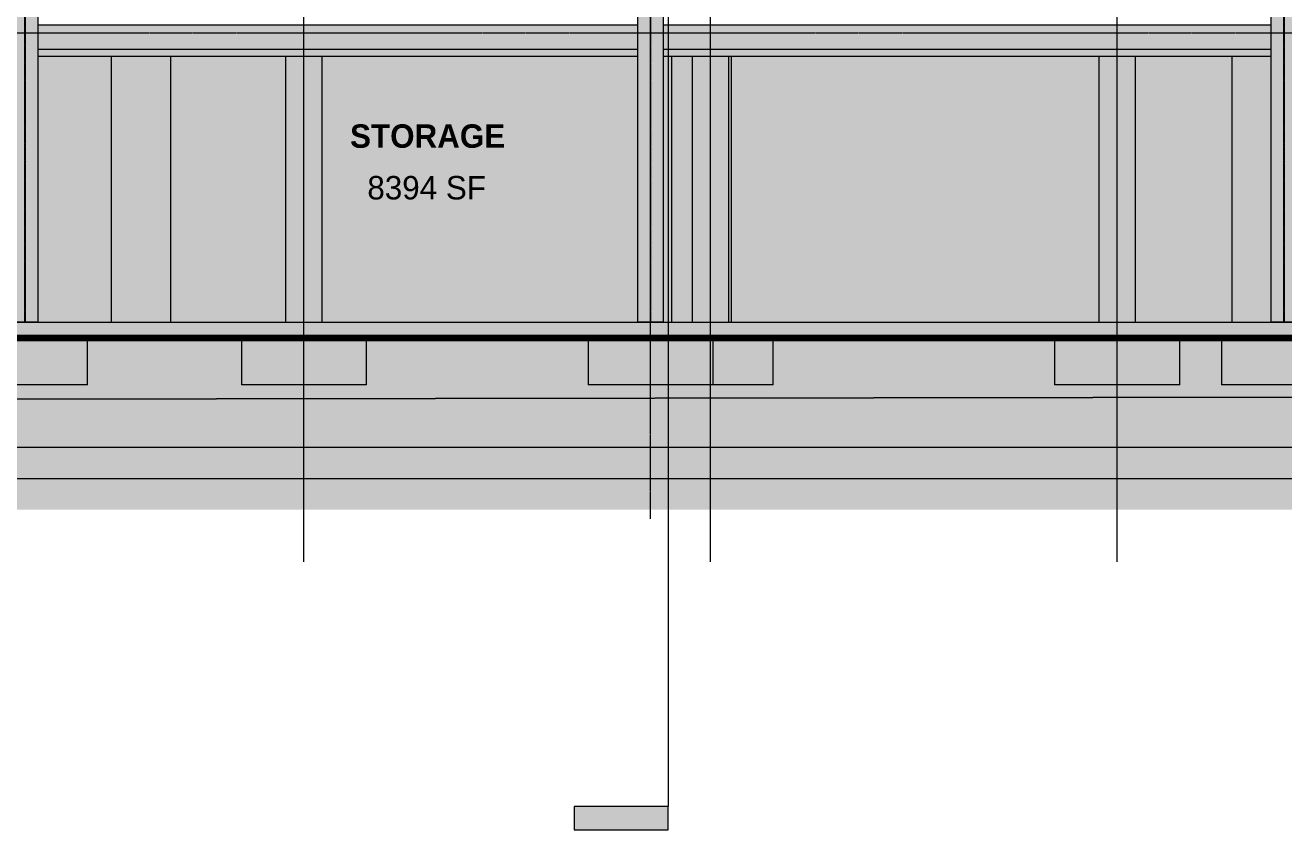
# Model space of a CAD drawing. Header units: inches. Extents: x 1352 to 4245, y -195 to 444.
# Drawn here: x 2302.3 to 2785.1, y -194.8 to 114 of the extents above; entities that cross this region are included whole.
import ezdxf

# ---------------------------------------------------------------- set-up
doc = ezdxf.new("R2010")
doc.units = ezdxf.units.IN
doc.header["$MEASUREMENT"] = 0
for name, pattern in [('Aligning Line 1_8_', [0.25, 0.125, -0.125]), ('Grid Line 1_2_', [0.875, 0.5, -0.125, 0.125, -0.125]), ('Hidden 1_8_', [0.1875, 0.125, -0.0625])]:
    doc.linetypes.add(name, pattern=pattern)
for name, color, linetype, lineweight in [('A-AREA-IDEN', 2, 'Continuous', 9), ('A-FLOR-LEVL-1', 51, 'Grid Line 1_2_', 9), ('A-WALL-1', 10, 'Continuous', 13), ('A-WALL-4', 163, 'Continuous', 13), ('A-WALL-PATT-2', 50, 'Continuous', 13), ('C-BLDG-PADS-1', 8, 'Continuous', 9), ('C-BLDG-PADS-2', 163, 'Continuous', 13), ('C-TOPO', 7, 'Continuous', 9), ('C-TOPO-2', 155, 'Continuous', 140), ('C-TOPO-3', 253, 'Continuous', 9), ('C-TOPO-4', 9, 'Continuous', 9), ('C-TOPO-5', 173, 'Continuous', 9), ('G-ANNO-SYMB', 111, 'Aligning Line 1_8_', 9), ('G-ANNO-SYMB-1', 111, 'Continuous', 9), ('S-BEAM-1', 173, 'Continuous', 9), ('S-BEAM-2', 50, 'Continuous', 9), ('S-COLS', 52, 'Continuous', 13), ('S-COLS-1', 10, 'Continuous', 13), ('S-COLS-2', 173, 'Continuous', 9), ('S-COLS-3', 52, 'Hidden 1_8_', 9), ('S-COLS-4', 52, 'Continuous', 9), ('S-FNDN-1', 50, 'Continuous', 13), ('S-FNDN-4', 254, 'Continuous', 13), ('S-GRID-1', 1, 'Grid Line 1_2_', 9)]:
    doc.layers.add(name, color=color, linetype=linetype, lineweight=lineweight)
doc.styles.add('Century Gothic_1', font='ufonts.com_century-gothic.ttf', dxfattribs={"height": 9})
doc.styles.add('Century Gothic_B', font='GOTHICB.TTF', dxfattribs={"height": 9})

# ---------------------------------------------------------------- blocks, each defined once
blk = doc.blocks.new('Conc Beam - Conc Beam-1196117-BUILDING SECTION - EAST_WEST - LOOKING SOUTH')
at = {"layer": 'S-BEAM-2'}
h = blk.add_hatch(color=256, dxfattribs=at)
h.paths.add_polyline_path([(3016.2, 104.67), (3016.2, 114), (2790.2, 114), (2790.2, 104.67), (2995.35, 104.67)], flags=0)
h.paths.add_polyline_path([(1943.16, 104.67), (2056.7, 104.67), (2056.7, 114), (1943.16, 114)], flags=0)
h.paths.add_polyline_path([(2780.2, 104.67), (2780.2, 114), (2547.2, 114), (2547.2, 104.67), (2744.51, 104.67)], flags=0)
h.paths.add_polyline_path([(2066.7, 104.67), (2297.2, 104.67), (2297.2, 114), (2066.7, 114)], flags=0)
h.paths.add_polyline_path([(2307.2, 104.67), (2537.2, 104.67), (2537.2, 114), (2307.2, 114)], flags=0)
h = blk.add_hatch(color=256, dxfattribs=at)
h.paths.add_polyline_path([(2537.2, 102), (2537.2, 104.67), (2307.2, 104.67), (2307.2, 102), (2535.48, 102)], flags=0)
h.paths.add_polyline_path([(1950.18, 102), (2056.7, 102), (2056.7, 104.67), (1943.16, 104.67), (1943.16, 102)], flags=0)
h.paths.add_polyline_path([(3016.2, 102), (3016.2, 104.67), (2790.2, 104.67), (2790.2, 102), (2995.35, 102)], flags=0)
h.paths.add_polyline_path([(2066.7, 102), (2297.2, 102), (2297.2, 104.67), (2066.7, 104.67)], flags=0)
h.paths.add_polyline_path([(2780.2, 102), (2780.2, 104.67), (2547.2, 104.67), (2547.2, 102), (2744.51, 102)], flags=0)
at = {"layer": 'S-BEAM-1'}
for p, q in [((2537.2, 114), (2307.2, 114)), ((2780.2, 114), (2547.2, 114)), ((2537.2, 104.67), (2307.2, 104.67)), ((2537.2, 102), (2307.2, 102)), ((2780.2, 104.67), (2547.2, 104.67)), ((2780.2, 102), (2547.2, 102))]:
    blk.add_line(p, q, dxfattribs=at)
blk = doc.blocks.new('W-Wide Flange-Column - W10X49-1384222-BUILDING SECTION - EAST_WEST - LOOKING SOUTH')
at = {"layer": 'S-COLS-3'}
for p, q in [((2302.05, 209.37), (2302.05, 0)), ((2302.36, 0), (2302.36, 209.37))]:
    blk.add_line(p, q, dxfattribs=at)
blk = doc.blocks.new('Section - 3_32_ x 3_8_-54337-BUILDING SECTION - EAST_WEST - LOOKING SOUTH')
at = {"layer": 'G-ANNO-SYMB-1'}
blk.add_hatch(color=256, dxfattribs=at).paths.add_polyline_path([(2512.89, -185.81), (2548.89, -185.81), (2548.89, -194.81), (2512.89, -194.81)], flags=0)
for p, q in [((2512.89, -185.81), (2512.89, -194.81)), ((2548.89, -185.81), (2512.89, -185.81)), ((2548.89, -194.81), (2548.89, -185.81)), ((2512.89, -194.81), (2548.89, -194.81))]:
    blk.add_line(p, q, dxfattribs=at)

msp = doc.modelspace()

# ---------------------------------------------------------------- hatches: boundary and pattern name
at = {"layer": 'A-WALL-1'}
for points in [[(2358.2, 0), (2358.2, 102), (2335.2, 102), (2335.2, 0)], [(2765.2, 0), (2780.2, 0), (2780.2, 102), (2765.2, 102), (2765.2, 6.15)]]:
    msp.add_hatch(color=256, dxfattribs=at).paths.add_polyline_path(points, flags=0)
h = msp.add_hatch(color=256, dxfattribs=at)
h.paths.add_polyline_path([(2550.2, 0), (2558.2, 0), (2558.2, 102), (2550.2, 102), (2550.2, 6.15)], flags=0)
h.paths.add_polyline_path([(2572.2, 0), (2573.2, 0), (2573.2, 102), (2572.2, 102), (2572.2, 6.15)], flags=0)
at = {"layer": 'A-WALL-PATT-2'}
h = msp.add_hatch(color=256, dxfattribs=at)
h.paths.add_polyline_path([(3201.2, -0.13), (3201.2, 0), (3049.33, 0), (3049.33, -0.13), (3120.77, -0.13)], flags=0)
h.paths.add_polyline_path([(1949.15, -0.13), (2090.2, -0.13), (2090.2, 102), (2066.7, 102), (2066.7, 0), (2056.7, 0), (2056.7, 102), (1949.39, 102), (1949.39, 0), (1946.2, 0), (1946.2, -0.13), (1949.15, -0.13)], flags=0)
h.paths.add_polyline_path([(3026.2, -0.13), (3026.33, -0.13), (3026.33, 0), (3026.2, 0)], flags=0)
h.paths.add_polyline_path([(2104.2, -0.13), (2246.2, -0.13), (2246.2, 102), (2143.2, 102), (2143.2, 0), (2120.2, 0), (2120.2, 102), (2104.2, 102), (2104.2, 6.15)], flags=0)
h.paths.add_polyline_path([(3016.2, -0.13), (3016.2, 100.18), (3014.35, 101.47), (3013.2, 102), (3003.2, 102), (3003.2, 0), (2980.2, 0), (2980.2, 102), (2884.2, 102), (2884.2, -0.13), (3003.2, -0.13)], flags=0)
h.paths.add_polyline_path([(2260.2, -0.13), (2402.2, -0.13), (2402.2, 102), (2358.2, 102), (2358.2, 0), (2335.2, 0), (2335.2, 102), (2307.2, 102), (2307.2, 0), (2297.2, 0), (2297.2, 102), (2260.2, 102), (2260.2, 70.16)], flags=0)
h.paths.add_polyline_path([(2788.2, -0.13), (2870.2, -0.13), (2870.2, 102), (2790.2, 102), (2790.2, 0), (2765.2, 0), (2765.2, 102), (2728.2, 102), (2728.2, -0.13), (2786.32, -0.13)], flags=0)
h.paths.add_polyline_path([(2416.2, -0.13), (2558.2, -0.13), (2558.2, 0), (2550.2, 0), (2550.2, 102), (2547.2, 102), (2547.2, 0), (2537.2, 0), (2537.2, 102), (2416.2, 102), (2416.2, 70.16)], flags=0)
h.paths.add_polyline_path([(2714.2, -0.13), (2714.2, 102), (2573.2, 102), (2573.2, 0), (2572.2, 0), (2572.2, -0.13), (2702.71, -0.13)], flags=0)
msp.add_hatch(color=256, dxfattribs=at).paths.add_polyline_path([(1946.2, -48), (3016.2, -48), (3016.2, -24), (2997.2, -24), (2997.2, -6.13), (2901.2, -6.13), (2901.2, -24), (2853.2, -24), (2853.2, -6.13), (2809.2, -6.13), (2809.2, -24), (2761.2, -24), (2761.2, -6.13), (2745.2, -6.13), (2745.2, -24), (2697.2, -24), (2697.2, -6.13), (2589.2, -6.13), (2589.2, -24), (2518.2, -24), (2518.2, -6.13), (2433.2, -6.13), (2433.2, -24), (2385.2, -24), (2385.2, -6.13), (2326.2, -6.13), (2326.2, -24), (2278.2, -24), (2278.2, -6.13), (2277.2, -6.13), (2277.2, -24), (2229.2, -24), (2229.2, -6.13), (2121.2, -6.13), (2121.2, -24), (2037.7, -24), (2037.7, -6.13), (1946.2, -6.13), (1946.2, -25.85)], flags=0)
h = msp.add_hatch(color=256, dxfattribs=at)
h.paths.add_polyline_path([(2997.2, -6.13), (2997.2, -6.13), (2995.35, -6.13)], flags=0)
h.paths.add_polyline_path([(2853.2, -6.13), (2853.2, -6.13), (2809.2, -6.13)], flags=0)
h.paths.add_polyline_path([(2761.2, -6.13), (2761.2, -6.13), (2745.2, -6.13)], flags=0)
h.paths.add_polyline_path([(2697.2, -6.13), (2697.2, -6.13), (2619.09, -6.13)], flags=0)
h.paths.add_polyline_path([(2518.2, -6.13), (2518.2, -6.13), (2451.86, -6.13)], flags=0)
at = {"layer": 'C-BLDG-PADS-1'}
h = msp.add_hatch(dxfattribs=at)
h.set_pattern_fill('FP_1', color=256, style=0, pattern_type=2)
h.set_pattern_definition([(50, (2839.34, 132.76), (27.5427, -2.40992), [2.88, -31.68]), (355, (2839.34, 132.76), (-5.32784, 28.88427), [2.304, -25.344]), (100.451, (2841.636, 132.558), (22.2153, 26.47393), [2.448, -26.924]), (46.184, (2839.34, 140.44), (40.9819, -6.3564), [4.32, -47.52]), (96.636, (2842.756, 139.91), (35.8907, 37.4062), [3.671, -40.386]), (351.184, (2839.34, 140.44), (35.891, 37.4062), [3.456, -38.016]), (21, (2843.18, 138.52), (22.92104, -15.46073), [2.88, -31.68]), (326, (2843.18, 138.52), (9.34353, 27.84574), [2.304, -25.344]), (71.451, (2845.09, 137.23), (32.26477, 12.3844), [2.448, -26.924]), (37.5, (2839.341, 132.759), (0.466855, 12.78271), [1.267, -23.77, 1.267, -24.461, -25.44]), (37.5, (2839.341, 132.759), (0.466855, 12.78271), [-50.765, 1.267, -24.173]), (7.5, (2839.341, 132.759), (10.10159, 15.14509), [1.267, -13.402, 1.267, -23.194, -9.696]), (7.5, (2839.341, 132.759), (10.10159, 15.14509), [-39.13, 1.267, -8.429]), (327.5, (2830.778, 132.759), (20.49916, -0.86578), [1.267, -8.333, 1.267, -28.685, -39.744]), (327.5, (2830.778, 132.759), (20.49916, -0.86578), [-39.552, 1.267, -38.477]), (317.5, (2826.938, 132.759), (22.39478, 3.8443), [1.267, -11.213, 1.267, -18.624, -28.224]), (317.5, (2826.938, 132.759), (22.39478, 3.8443), [-32.371, 1.267, -26.957])])
h.paths.add_polyline_path([(2368.25, -6.13), (3026.2, -6.13), (3026.2, -0.13), (1587.2, -0.13), (1587.2, -6.13), (2284.64, -6.13)], flags=0)
at = {"layer": 'C-TOPO-3'}
h = msp.add_hatch(dxfattribs=at)
h.set_pattern_fill('FP_2', color=256, style=0, pattern_type=2)
h.set_pattern_definition([(0, (2839.34, 132.76), (24, 24), [24, -24]), (0, (2839.34, 141.76), (24, 24), [24, -24]), (0, (2839.34, 150.76), (24, 24), [24, -24]), (90, (2842.34, 153.76), (-24, 24), [24, -24]), (90, (2851.34, 153.76), (-24, 24), [24, -24]), (90, (2860.34, 153.76), (-24, 24), [24, -24])])
h.paths.add_polyline_path([(2284.64, -72), (3026.2, -72), (3026.2, -60), (3003.2, -60), (3003.2, -48), (3016.2, -48), (3016.2, -6.13), (1587.2, -6.13), (1587.2, -48), (1599.64, -48), (1599.64, -60), (1587.2, -60), (1587.2, -72), (2117.41, -72)], flags=0)
at = {"layer": 'S-COLS'}
h = msp.add_hatch(color=256, dxfattribs=at)
h.paths.add_polyline_path([(2307.2, 0), (2307.2, 210), (2306.22, 210), (2306.22, 209.71), (2305.9, 209.37), (2298.5, 209.37), (2298.19, 209.71), (2298.18, 210), (2297.2, 210), (2297.2, 0)], flags=0)
h.paths.add_polyline_path([(2301.31, 209.86), (2301.63, 209.93), (2301.74, 210), (2301.28, 210), (2301.3, 209.88)], flags=0)
h.paths.add_polyline_path([(2303.1, 209.86), (2303.1, 210), (2302.67, 210), (2302.93, 209.88)], flags=0)
h = msp.add_hatch(color=256, dxfattribs=at)
h.paths.add_polyline_path([(2547.2, 0), (2547.2, 210), (2546.22, 210), (2546.22, 209.71), (2545.9, 209.37), (2538.5, 209.37), (2538.19, 209.71), (2538.18, 210), (2537.2, 210), (2537.2, 0)], flags=0)
h.paths.add_polyline_path([(2541.31, 209.86), (2541.63, 209.93), (2541.74, 210), (2541.28, 210), (2541.3, 209.88)], flags=0)
h.paths.add_polyline_path([(2543.1, 209.86), (2543.1, 210), (2542.67, 210), (2542.93, 209.88)], flags=0)
h = msp.add_hatch(color=256, dxfattribs=at)
h.paths.add_polyline_path([(2780.2, 0), (2790.2, 0), (2790.2, 210), (2789.22, 210), (2789.22, 209.71), (2788.9, 209.37), (2781.5, 209.37), (2781.19, 209.71), (2781.18, 210), (2780.2, 210), (2780.2, 6.15)], flags=0)
h.paths.add_polyline_path([(2784.31, 209.86), (2784.63, 209.93), (2784.74, 210), (2784.28, 210), (2784.3, 209.88)], flags=0)
h.paths.add_polyline_path([(2786.1, 209.86), (2786.1, 210), (2785.67, 210), (2785.93, 209.88)], flags=0)
at = {"layer": 'S-COLS-1'}
for points in [[(2402.44, -0.13), (2416.2, -0.13), (2416.2, 102), (2402.2, 102), (2402.22, -0.13)], [(2572.19, -0.13), (2572.2, -0.13), (2572.2, 102), (2558.2, 102), (2558.22, -0.13), (2571.96, -0.13)], [(2714.44, -0.13), (2728.2, -0.13), (2728.2, 102), (2714.2, 102), (2714.22, -0.13)]]:
    msp.add_hatch(color=256, dxfattribs=at).paths.add_polyline_path(points, flags=0)
at = {"layer": 'S-FNDN-1'}
for points in [[(2326.2, -24), (2326.2, -6.13), (2278.2, -6.13), (2278.2, -24), (2284.64, -24)], [(2433.2, -24), (2433.2, -6.13), (2385.2, -6.13), (2385.2, -24)], [(2433.2, -6.13), (2433.2, -6.13), (2385.2, -6.13)], [(2566.2, -24), (2566.2, -6.13), (2518.2, -6.13), (2518.2, -24), (2556.38, -24)], [(2577.29, -24), (2589.2, -24), (2589.2, -6.13), (2566.2, -6.13), (2566.2, -24)], [(2745.2, -24), (2745.2, -6.13), (2697.2, -6.13), (2697.2, -24), (2744.51, -24)], [(2786.32, -24), (2809.2, -24), (2809.2, -6.13), (2761.2, -6.13), (2761.2, -24), (2784.33, -24)], [(1960.39, -60), (3003.2, -60), (3003.2, -48), (1960.39, -48), (1960.39, -57.85)]]:
    msp.add_hatch(color=256, dxfattribs=at).paths.add_polyline_path(points, flags=0)

# ---------------------------------------------------------------- linework, layer by layer
at = {"layer": 'A-FLOR-LEVL-1'}
for p, q in [((1351.78, 111), (4220.89, 111)), ((1351.78, 0), (4220.89, 0))]:
    msp.add_line(p, q, dxfattribs=at)
at = {"layer": 'A-WALL-4'}
for p, q in [((2335.2, 102), (2335.2, 0)), ((2358.2, 0), (2358.2, 102)), ((2550.2, 102), (2550.2, 0)), ((2573.2, 0), (2573.2, 102)), ((2765.2, 102), (2765.2, 0)), ((2335.2, 0), (2358.2, 0)), ((2550.2, 0), (2558.2, 0)), ((2572.2, 0), (2573.2, 0)), ((2765.2, 0), (2780.2, 0))]:
    msp.add_line(p, q, dxfattribs=at)
at = {"layer": 'C-BLDG-PADS-2'}
for p, q in [((3026.2, -0.13), (1587.2, -0.13)), ((1587.2, -6.13), (3026.2, -6.13))]:
    msp.add_line(p, q, dxfattribs=at)
at = {"layer": 'C-TOPO'}
msp.add_line((2920.65, -28.66), (2123.85, -29.74), dxfattribs=at)
at = {"layer": 'C-TOPO-2'}
for p, q in [((2784.33, -6.13), (1667.6, -6.13)), ((3016.2, -6.13), (2784.33, -6.13))]:
    msp.add_line(p, q, dxfattribs=at)
at = {"layer": 'C-TOPO-4'}
for p, q in [((2326.2, -6.13), (2385.2, -6.13)), ((2326.2, -6.13), (2385.2, -6.13)), ((2433.2, -6.13), (2518.2, -6.13)), ((2433.2, -6.13), (2518.2, -6.13)), ((2589.2, -6.13), (2697.2, -6.13)), ((2589.2, -6.13), (2697.2, -6.13)), ((2745.2, -6.13), (2761.2, -6.13)), ((2745.2, -6.13), (2761.2, -6.13)), ((2123.85, -29.74), (2920.65, -28.66))]:
    msp.add_line(p, q, dxfattribs=at)
at = {"layer": 'C-TOPO-5'}
for p in [(1667.6, -6.13), (3016.2, -6.13)]:
    msp.add_line(p, (2784.33, -6.13), dxfattribs=at)
at = {"layer": 'G-ANNO-SYMB'}
msp.add_line((1448.5, 0), (4124.14, 0), dxfattribs=at)
at = {"layer": 'G-ANNO-SYMB-1'}
msp.add_line((2548.89, 326.12), (2548.89, -185.81), dxfattribs=at)
at = {"layer": 'S-COLS-2'}
for p, q in [((2402.2, 102), (2402.2, -0.13)), ((2416.2, -0.13), (2416.2, 102)), ((2558.2, 102), (2558.2, -0.13)), ((2572.2, -0.13), (2572.2, 102)), ((2714.2, 102), (2714.2, -0.13)), ((2728.2, -0.13), (2728.2, 102))]:
    msp.add_line(p, q, dxfattribs=at)
at = {"layer": 'S-COLS-4'}
for p, q in [((2307.2, 0), (2307.2, 210)), ((2537.2, 210), (2537.2, 0)), ((2547.2, 0), (2547.2, 210)), ((2780.2, 210), (2780.2, 0)), ((2307.2, 0), (2297.2, 0)), ((2547.2, 0), (2537.2, 0)), ((2790.2, 0), (2780.2, 0))]:
    msp.add_line(p, q, dxfattribs=at)
at = {"layer": 'S-FNDN-4'}
for p, q in [((2326.2, -24), (2326.2, -6.13)), ((2385.2, -6.13), (2385.2, -24)), ((2433.2, -24), (2433.2, -6.13)), ((2518.2, -6.13), (2518.2, -24)), ((2566.2, -24), (2566.2, -6.13)), ((2589.2, -24), (2589.2, -6.13)), ((2697.2, -6.13), (2697.2, -24)), ((2745.2, -24), (2745.2, -6.13)), ((2761.2, -6.13), (2761.2, -24)), ((2326.2, -24), (2278.2, -24)), ((2433.2, -24), (2385.2, -24)), ((2566.2, -24), (2518.2, -24)), ((2589.2, -24), (2566.2, -24)), ((2745.2, -24), (2697.2, -24)), ((2809.2, -24), (2761.2, -24)), ((1599.64, -48), (3003.2, -48)), ((1599.64, -60), (3003.2, -60))]:
    msp.add_line(p, q, dxfattribs=at)
at = {"layer": 'S-GRID-1'}
for p, q in [((2542.2, -75.41), (2542.2, 346.82)), ((2409.2, -92), (2409.2, 300)), ((2565.2, -92), (2565.2, 300)), ((2721.2, -92), (2721.2, 300))]:
    msp.add_line(p, q, dxfattribs=at)

# ---------------------------------------------------------------- block references
at = {"layer": 'G-ANNO-SYMB-1'}
msp.add_blockref('Section - 3_32_ x 3_8_-54337-BUILDING SECTION - EAST_WEST - LOOKING SOUTH', (0, 0), dxfattribs=at)
at = {"layer": 'S-BEAM-1'}
msp.add_blockref('Conc Beam - Conc Beam-1196117-BUILDING SECTION - EAST_WEST - LOOKING SOUTH', (0, 0), dxfattribs=at)
at = {"layer": 'S-COLS-3'}
for p in [(0, 0), (240, 0), (483, 0)]:
    msp.add_blockref('W-Wide Flange-Column - W10X49-1384222-BUILDING SECTION - EAST_WEST - LOOKING SOUTH', p, dxfattribs=at)

# ---------------------------------------------------------------- texts
at = {"layer": 'A-AREA-IDEN', "char_height": 9, "attachment_point": 1}
for s, insert, width, style in [('STORAGE', (2426.91, 75.94), 69.387, 'Century Gothic_B'), ('8394 SF', (2433.54, 56.12), 53.328, 'Century Gothic_1')]:
    msp.add_mtext(s, dxfattribs=dict(at, insert=insert, width=width, style=style))

doc.saveas('drawing.dxf')
